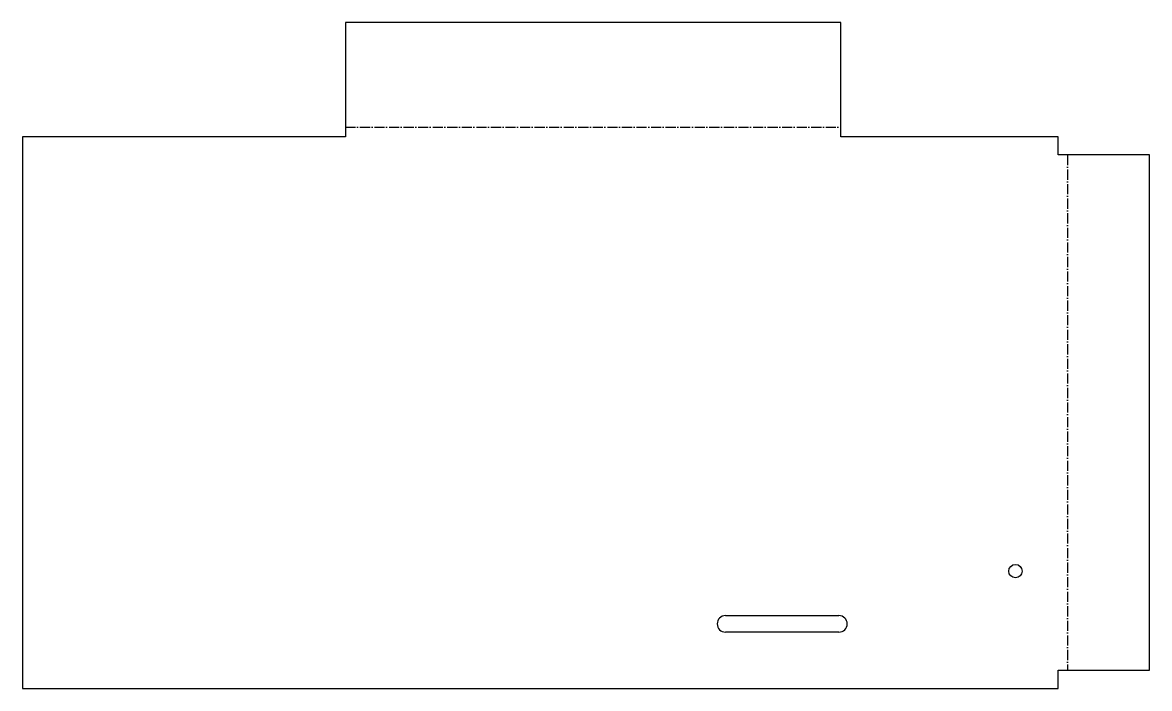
# Model space of a CAD drawing. Header units: millimetres. Extents: x 0 to 283, y 0 to 167.
import ezdxf

# ---------------------------------------------------------------- set-up
doc = ezdxf.new("R2010")
doc.units = ezdxf.units.MM
doc.linetypes.add('DASHDOT', pattern=[3.556, 2.54, -0.508, 0, -0.508])
doc.layers.add('BEND', color=7, linetype='Continuous')
doc.layers.add('CUT', color=7, linetype='Continuous')

msp = doc.modelspace()

# ---------------------------------------------------------------- linework, layer by layer
at = {"layer": 'BEND', "color": 4, "linetype": 'DASHDOT'}
for p, q in [((81.06, 140.95), (205.47, 140.95)), ((262.39, 133.99), (262.39, 4.6))]:
    msp.add_line(p, q, dxfattribs=at)
at = {"layer": 'CUT'}
for p, q in [((205.47, 167.26), (81.06, 167.26)), ((81.06, 167.26), (81.06, 138.59)), ((205.47, 138.59), (205.47, 167.26)), ((81.06, 138.59), (0, 138.59)), ((0, 138.59), (0, 0)), ((260.03, 138.59), (205.47, 138.59)), ((260.03, 133.99), (260.03, 138.59)), ((282.98, 133.99), (260.03, 133.99)), ((282.98, 4.6), (282.98, 133.99)), ((176.51, 18.29), (205.01, 18.29)), ((205.01, 14.15), (176.51, 14.15)), ((260.03, 0), (260.03, 4.6)), ((260.03, 4.6), (282.98, 4.6)), ((0, 0), (260.03, 0))]:
    msp.add_line(p, q, dxfattribs=at)
msp.add_circle((249.32, 29.47), 1.68, dxfattribs=at)
for centre, start, end in [((176.51, 16.22), 90, -90), ((205.01, 16.22), -90, 90)]:
    msp.add_arc(centre, 2.07, start, end, dxfattribs=at)

doc.saveas('drawing.dxf')
